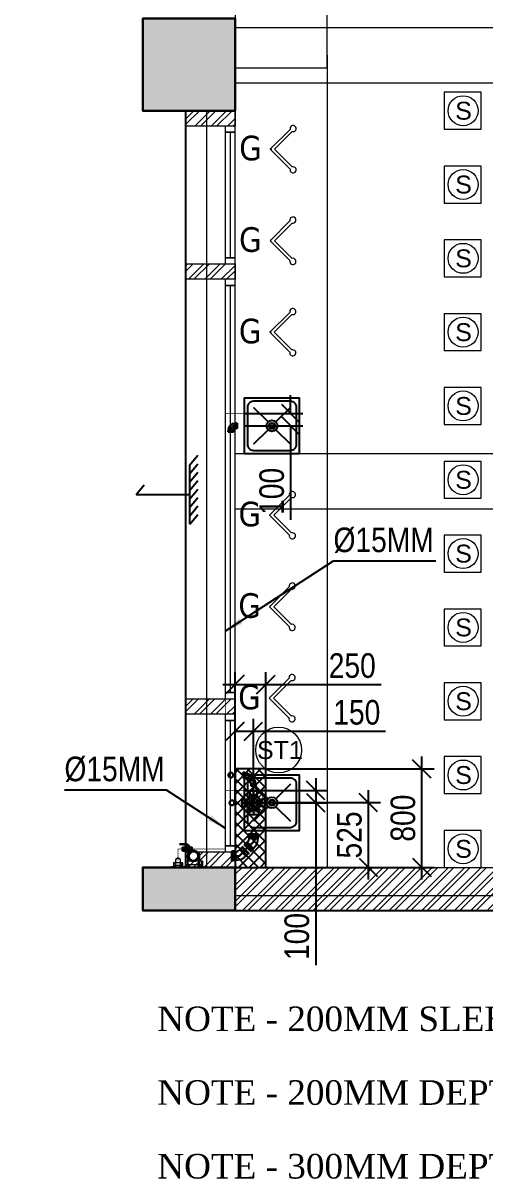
# Model space of a CAD drawing. Header units: inches. Extents: x 5899882 to 5988838, y -468923 to -96891.
# Drawn here: x 5957105 to 5960860, y -237503 to -228108 of the extents above; entities that cross this region are included whole.
import ezdxf

# ---------------------------------------------------------------- set-up
doc = ezdxf.new("R2010")
doc.units = ezdxf.units.IN
doc.header["$MEASUREMENT"] = 0
doc.linetypes.add('1', pattern=[0])
doc.layers.get('Defpoints').update_dxf_attribs({"color": 8})
for name, color, linetype in [('0 slc sleeve', 5, 'Continuous'), ('0- SLC ARCH LAYOUT', 7, 'Continuous'), ('0- SLC DIMENSION', 7, 'Continuous'), ('0-SLC- Waste water down take', 6, 'Continuous'), ('0-SLC-100mm Soil Pipe', 190, 'Continuous'), ('0-SLC-40 MM Waste water pipe', 3, 'Continuous'), ('0-SLC-75MM WASTE PIPE', 6, 'Continuous'), ('0-SLC-DOMESTIC LINE', 5, 'DOMESTIC_LINE'), ('0-SLC-Multi nahani trap', 6, 'Continuous'), ('0-SLC-Raised portion', 1, 'Continuous'), ('0-SLC-Toilet fixture', 5, 'Continuous'), ('CL', 7, 'Continuous'), ('P-TEXT', 7, 'Continuous')]:
    doc.layers.add(name, color=color, linetype=linetype)
for name, color, linetype, lineweight in [('0-SLC-100 mm Multi nahani trap jali', 253, 'Continuous', 13), ('0-SLC-CLAMPS', 7, 'Continuous', 9), ('0-SLC-P-Angle', 6, 'Continuous', 0), ('ARCL-HATCH-B', 8, 'Continuous', 5), ('ARLC-COL', 8, 'Continuous', 30), ('ARLC-DIM0', 8, 'Continuous', 5), ('ARLC-DOOR-W', 8, 'Continuous', 5), ('ARLC-ELE0', 8, 'Continuous', 9), ('ARLC-EXIS.FURN', 8, 'Continuous', 9), ('ARLC-FUR (NOMN)', 8, 'Continuous', 9), ('ARLC-FURN', 8, 'Continuous', 9), ('ARLC-GAS BURNER', 8, 'Continuous', 5), ('ARLC-HATCH-C', 8, 'Continuous', 5), ('ARLC-SINK', 8, 'Continuous', 9), ('ARLC-WALL', 8, 'Continuous', 15), ('P-Ball valve', 7, 'Continuous', 0)]:
    doc.layers.add(name, color=color, linetype=linetype, lineweight=lineweight)
doc.styles.add('ARIAL', font='tahoma.ttf')
doc.styles.get("Standard").update_dxf_attribs({"font": 'arial.ttf'})
doc.styles.add('swis cn bt', font='swissc.ttf')
doc.linetypes.add('DOMESTIC_LINE', pattern='A,0.5,-0.2,["DWS",ARIAL,S=0.1,R=0,X=-0.1,Y=-0.05],-0.25', length=0.95)
doc.dimstyles.new('SLC', dxfattribs={"dimtxt": 200, "dimasz": 150, "dimexe": 100, "dimexo": 0, "dimgap": 50, "dimtad": 1, "dimdec": 0, "dimrnd": 5, "dimzin": 1, "dimdsep": 46, "dimtxsty": 'swis cn bt', "dimblk": 'OBLIQUE', "dimcen": 60, "dimdle": 100, "dimclrd": 256, "dimclre": 256, "dimclrt": 256, "dimazin": 0, "dimtfac": 1, "dimtdec": 0, "dimtofl": 0, "dimtmove": 0, "dimatfit": 3, "dimfxl": 0.18, "dimtolj": 1, "dimtzin": 0, "dimarcsym": 0})
pattern_1 = [(45, (-5779197.41, 117191.3), (-66.2912607, 66.2912607), []), (45, (-5779153.22, 117191.3), (-66.2912607, 66.2912607), [])]

# ---------------------------------------------------------------- blocks, each defined once
blk = doc.blocks.new('SINK1')
at = {"color": 0}
for p, q in [((5972703.3, -133859.2), (5972821.5, -133977.3)), ((5972885.1, -133977.3), (5973003.3, -133859.2)), ((5972703.3, -134159.2), (5972821.5, -134041)), ((5972885.1, -134041), (5973003.3, -134159.2))]:
    blk.add_line(p, q, dxfattribs=at)
blk.add_lwpolyline([(5973078.3, -134234.2), (5973078.3, -133784.2), (5972628.3, -133784.2), (5972628.3, -134234.2)], close=True, dxfattribs=at)
blk.add_lwpolyline([(5973053.3, -134159.2), (5973053.3, -133859.2, 0.414214), (5973003.3, -133809.2), (5972703.3, -133809.2, 0.414214), (5972653.3, -133859.2), (5972653.3, -134159.2, 0.414214), (5972703.3, -134209.2), (5973003.3, -134209.2, 0.414214)], format="xyb", close=True, dxfattribs=at)
for radius in [45, 25]:
    blk.add_circle((5972853.3, -134009.2), radius, dxfattribs=at)
blk = doc.blocks.new('1248')
at = {"color": 0}
for p, q in [((-74.3, 21.4), (-75, 19.5)), ((-75, 19.5), (-70.6, 15)), ((-21.4, 74.3), (-74.3, 21.4)), ((-68.6, 15.6), (-70.6, 15)), ((-15.6, 68.6), (-68.6, 15.6)), ((-57.9, 4.9), (-68.6, 15.6)), ((-57.9, 4.9), (-58.5, 3)), ((-58.5, 3), (-56.5, 0.9)), ((-57.9, 4.9), (-4.9, 57.9)), ((-54.5, 1.5), (-56.5, 0.9)), ((-1.5, 54.5), (-54.5, 1.5)), ((-52.1, -0.9), (-54.5, 1.5)), ((-52.1, -0.9), (1, 52.1)), ((-52.1, -0.9), (1, 52.1)), ((0.8, 49.3), (-49.3, -0.8)), ((-21.4, 74.3), (-19.5, 75)), ((-19.5, 75), (-15, 70.5)), ((-15.6, 68.6), (-15, 70.5)), ((-4.9, 57.9), (-15.6, 68.6)), ((-4.9, 57.9), (-3, 58.5)), ((-3, 58.5), (-0.9, 56.5)), ((-1.5, 54.5), (-0.9, 56.5)), ((1, 52.1), (-1.5, 54.5)), ((0.8, 49.3), (1, 52.1)), ((34.2, -35.4), (34.3, 35.4)), ((34.3, 35.4), (36.2, 37.5)), ((36.2, 37.5), (39.6, 37.5)), ((36.2, 37.5), (36.2, -37.5)), ((36.2, 37.5), (36.2, -37.5)), ((39.6, 37.5), (40.5, 39.3)), ((39.6, -37.5), (39.6, 37.5)), ((43.5, 39.3), (40.5, 39.3)), ((44.4, 37.5), (43.5, 39.3)), ((44.4, 37.5), (59.5, 37.5)), ((44.4, 37.5), (44.4, -37.5)), ((59.5, 37.5), (60.5, 39.3)), ((59.5, -37.5), (59.5, 37.5)), ((66.8, 39.3), (60.5, 39.3)), ((66.8, 39.3), (67.8, 37.5)), ((67.8, -37.5), (67.8, 37.5)), ((-49.3, -0.8), (-52.1, -0.9)), ((34.2, -35.4), (36.2, -37.5)), ((36.2, -37.5), (39.6, -37.5)), ((39.6, -37.5), (40.5, -39.3)), ((43.5, -39.3), (40.5, -39.3)), ((44.4, -37.5), (43.5, -39.3)), ((44.4, -37.5), (59.5, -37.5)), ((59.5, -37.5), (60.5, -39.3)), ((66.8, -39.3), (60.5, -39.3)), ((67.8, -37.5), (66.8, -39.3))]:
    blk.add_line(p, q, dxfattribs=at)
at = {"color": 8}
blk.add_lwpolyline([(-47.9, 47.9), (0, 0), (67.8, 0)], dxfattribs=at)
at = {"color": 0}
for major_axis, start_param, end_param in [((0, 47.3), 2.356166, 3.141564), ((0, 118.1), 2.356191, 3.14159)]:
    blk.add_ellipse((34.3, 82.7), major_axis=major_axis, ratio=1, start_param=start_param, end_param=end_param, dxfattribs=at)
blk = doc.blocks.new('FD COVER')
at = {"layer": '0-SLC-100 mm Multi nahani trap jali'}
h = blk.add_hatch(color=1, dxfattribs=at)
h.paths.add_polyline_path([(52.4, 0, 1), (-52.4, 0, 1)])
h.paths.add_polyline_path([(-49.7, 0, -1), (49.7, 0, -1)], flags=16)
h = blk.add_hatch(dxfattribs=at)
h.set_pattern_fill('HEX', color=1, scale=45.193777, style=0)
h.set_pattern_definition([(0, (-4759.384, 4380.386), (0, 9.78474), [5.649222, -11.298444]), (120, (-4759.384, 4380.386), (-8.473833, -4.89237), [5.649222, -11.298444]), (60, (-4753.735, 4380.386), (-8.473833, 4.89237), [5.649222, -11.298444])])
h.paths.add_polyline_path([(-49.7, 0, 1), (49.7, 0, 1)])
at = {"layer": '0-SLC-100 mm Multi nahani trap jali', "color": 1, "ltscale": 3}
for p, q in [((-75, 75), (-44.2, 44.2)), ((75, 75), (44.2, 44.2)), ((-44.2, -44.2), (-75, -75)), ((44.2, -44.2), (75, -75))]:
    blk.add_line(p, q, dxfattribs=at)
at = {"layer": '0-SLC-100 mm Multi nahani trap jali', "color": 1, "ltscale": 3, "const_width": 3.75}
blk.add_lwpolyline([(-75, -75), (75, -75), (75, 75), (-75, 75)], close=True, dxfattribs=at)
at = {"layer": '0-SLC-100 mm Multi nahani trap jali', "color": 1, "ltscale": 3}
blk.add_circle((0, 0), 62.5, dxfattribs=at)
blk = doc.blocks.new('A$C52224D05')
at = {"layer": '0-SLC-Multi nahani trap', "linetype": 'Continuous'}
h = blk.add_hatch(color=256, dxfattribs=at)
h.paths.add_polyline_path([(58.1, 0, 1), (-57.9, 0, 1)])
h.paths.add_polyline_path([(-54.9, 0, -1), (55.1, 0, -1)], flags=16)
for p, q in [((0, 103.7), (0, -103.7)), ((-96.3, 0), (95.2, 0)), ((-78.2, 26.7), (-93.7, 26.7)), ((-93.7, -30.2), (-93.7, 26.7)), ((-62.6, 26.7), (-78.2, 26.7)), ((-60.3, -27.9), (-60.3, 24.4)), ((-60.3, 23.3), (-50.5, 23.3)), ((-25.9, 91.4), (-25.9, 77.8)), ((31.1, 91.4), (-25.9, 91.4)), ((-25.9, 77.8), (-25.9, 60.2)), ((28.7, 57.9), (-23.6, 57.9)), ((-22.4, 57.9), (-22.4, 50.2)), ((27.6, 57.9), (27.6, 47.6)), ((31.1, 91.4), (31.1, 77.8)), ((31.1, 77.8), (31.1, 60.2)), ((41.1, 41), (63, 41)), ((63, -41.5), (63, 41.5)), ((65.5, 44), (74, 44)), ((74, 44), (97.8, 44)), ((97.8, -44), (97.8, 44)), ((-78.2, -30.2), (-93.7, -30.2)), ((-62.6, -30.2), (-77.7, -30.2)), ((-60.3, -26.7), (-50.5, -26.7)), ((-25.9, -77.8), (-25.9, -60.2)), ((-25.9, -91.4), (-25.9, -77.8)), ((31.1, -91.4), (-25.9, -91.4)), ((28.7, -57.9), (-23.6, -57.9)), ((-22.4, -57.9), (-22.4, -50.2)), ((27.6, -57.9), (27.6, -47.6)), ((31.1, -77.8), (31.1, -60.2)), ((31.1, -91.4), (31.1, -77.8)), ((41.1, -41), (63, -41)), ((65.5, -44), (74, -44)), ((74, -44), (97.8, -44))]:
    blk.add_line(p, q, dxfattribs=at)
blk.add_circle((0.1, 0), 55, dxfattribs=at)
for centre, radius, start, end in [((-62.6, 24.4), 2.33, 0, 90), ((-23.6, 60.2), 2.33, 180, 270), ((28.7, 60.2), 2.33, 270, 0), ((65.5, 41.5), 2.5, 90, 180), ((-62.6, -27.9), 2.33, 270, 0), ((-23.6, -60.2), 2.33, 90, 180), ((28.7, -60.2), 2.33, 0, 90), ((65.5, -41.5), 2.5, 180, 270)]:
    blk.add_arc(centre, radius, start, end, dxfattribs=at)
blk = doc.blocks.new('an80')
for points in [[(-46, 0), (-46, 66.3), (-51, 66.3), (-51, 76.3), (-35, 76.3), (-35, 66.3), (-40, 66.3), (-40, 0)], [(46, 0), (46, 66.3), (51, 66.3), (51, 76.3), (35, 76.3), (35, 66.3), (40, 66.3), (40, 0)]]:
    blk.add_lwpolyline(points)
for radius in [46, 40]:
    blk.add_arc((0, 0), radius, 180, 360)
blk = doc.blocks.new('80mm')
at = {"layer": '0-SLC- Waste water down take', "const_width": 5}
blk.add_lwpolyline([(-37.5, 0, 1), (37.5, 0, 1)], format="xyb", close=True, dxfattribs=at)
at = {"layer": '0-SLC- Waste water down take'}
for radius in [40, 35]:
    blk.add_circle((0, 0), radius, dxfattribs=at)
blk = doc.blocks.new('DSF')
at = {"layer": '0-SLC-CLAMPS'}
for points in [[(1498.4503, 220.3213), (1498.4469, 220.3213, -0.414214), (1498.4416, 220.3267), (1498.4416, 220.3267), (1498.4611, 220.3267), (1498.4611, 220.2737, -0.414214), (1498.4557, 220.2791), (1498.4557, 220.3159, 0.414214)], [(1498.6042, 220.3213), (1498.6076, 220.3213, 0.414214), (1498.613, 220.3267), (1498.613, 220.3267), (1498.5935, 220.3267), (1498.5935, 220.2737, 0.414214), (1498.5988, 220.2791), (1498.5988, 220.3159, -0.414214)]]:
    blk.add_lwpolyline(points, format="xyb", close=True, dxfattribs=at)
blk.add_lwpolyline([(1498.5935, 220.3055), (1498.4611, 220.3055), (1498.4611, 220.2737), (1498.5935, 220.2737)], close=True, dxfattribs=at)
at = {"layer": '0-SLC- Waste water down take', "lineweight": 0, "ltscale": 12, "xscale": 0.0010714285714286, "yscale": 0.0010714285714286, "zscale": 0.0010714285714286}
blk.add_blockref('80mm', (1498.5241, 220.2345), dxfattribs=at)
at = {"layer": '0-SLC-CLAMPS', "xscale": 0.0010714285714286, "yscale": 0.0010714285714286, "zscale": 0.0010714285714286}
blk.add_blockref('an80', (1498.5241, 220.2345), dxfattribs=at)
blk = doc.blocks.new('Hex Nut - 10 mm side')
at = {"color": 0, "linetype": 'Continuous'}
for p, q in [((-7, -7), (-7, 7)), ((-1, 9), (-6, 9)), ((-1, 5), (-6, 5)), ((0, -7), (0, 7)), ((-1, -5), (-6, -5)), ((-1, -9), (-6, -9))]:
    blk.add_line(p, q, dxfattribs=at)
for centre, radius, start, end in [((-3, 7), 4.19, 147.1328, 212.8672), ((9, 0), 15.7, 163.2213, 196.7787), ((-4, 7), 4.19, 327.1328, 32.8672), ((-16, 0), 15.7, 343.2213, 16.7787), ((-3, -7), 4.19, 147.1328, 212.8672), ((-4, -7), 4.19, 327.1328, 32.8672)]:
    blk.add_arc(centre, radius, start, end, dxfattribs=at)
blk = doc.blocks.new('balval')
at = {"layer": 'P-TEXT', "color": 7}
for p, q in [((-206, 141), (-218, 122)), ((-218, -125), (-218, 122)), ((-207, -90), (-207, 86)), ((-75, 86), (-207, 86)), ((-74, 141), (-206, 141)), ((0, 145), (64, 144)), ((31, 164), (31, 262)), ((31, 164), (47, 164)), ((47, 164), (47, 246)), ((67, 298), (222, 297)), ((83, 281), (226, 281)), ((136, -17), (186, 44)), ((186, 44), (260, -17)), ((261, 143), (286, 120)), ((286, 120), (285, -127)), ((357, 120), (286, 120)), ((294, 302), (376, 365)), ((299, 286), (380, 348)), ((356, -127), (357, 120)), ((368, 139), (357, 120)), ((367, -91), (368, 85)), ((536, 139), (368, 139)), ((535, 84), (368, 85)), ((394, 369), (479, 369)), ((398, 353), (479, 353)), ((533, 381), (479, 369)), ((533, 349), (479, 353)), ((533, 381), (760, 380)), ((533, 349), (762, 348)), ((535, -92), (535, 84)), ((536, 139), (547, 120)), ((547, 120), (546, -128)), ((760, 380), (762, 348)), ((-218, -2), (-229, -2)), ((-207, -145), (-218, -125)), ((-75, -90), (-207, -90)), ((-75, -145), (-207, -145)), ((0, -149), (258, -150)), ((186, -77), (136, -17)), ((260, -17), (186, -77)), ((259, -150), (285, -127)), ((356, -127), (285, -127)), ((367, -146), (356, -127)), ((535, -92), (367, -91)), ((535, -147), (367, -146)), ((535, -147), (546, -128))]:
    blk.add_line(p, q, dxfattribs=at)
for points in [[(-74, 163), (-39, 163), (-40, -162), (-75, -162)], [(-39, 163), (0, 163), (0, -163), (-40, -162)], [(85, 217), (215, 216), (215, 237), (85, 238)], [(266, -83), (129, -83), (130, 50), (266, 49)], [(260, -77), (135, -77), (136, 44), (260, 43)], [(260, -145), (135, -144), (135, -89), (260, -89)]]:
    blk.add_lwpolyline(points, close=True, dxfattribs=at)
for points in [[(259, 144), (260, 216), (64, 217), (64, 144)], [(136, 118), (136, 88), (260, 87), (261, 143), (258, 143)]]:
    blk.add_lwpolyline(points, dxfattribs=at)
for centre, radius, start, end in [((-181, 112), 36.2, 145.90551, 225.80836), ((-125, 42), 93.2, 151.61979, 208.04179), ((67, 262), 35.7, 89.83079, 179.83079), ((83, 246), 35.7, 89.83079, 179.83079), ((162, 312), 195, 239.6656, 299.54462), ((224, 832), 535, 269.76756, 277.56373), ((228, 816), 535, 269.76756, 277.56373), ((259, 142), 1.79, 48.40123, 123.4962), ((450, 40), 93.2, 151.61979, 208.04179), ((393, 111), 36.2, 145.90551, 225.80836), ((394, 334), 35.7, 89.83079, 120.09191), ((398, 317), 35.7, 89.83079, 120.09191), ((510, 110), 36.2, 313.85321, 33.75606), ((453, 40), 93.2, 331.61979, 28.04179), ((-125, -46), 93.2, 151.61979, 208.04179), ((-182, -116), 36.2, 133.85321, 213.75606), ((258, -148), 1.79, 269.83079, 311.26035), ((449, -48), 93.2, 151.61979, 208.04179), ((392, -118), 36.2, 133.85321, 213.75606), ((453, -48), 93.2, 331.61979, 28.04179), ((510, -118), 36.2, 325.90551, 45.80836)]:
    blk.add_arc(centre, radius, start, end, dxfattribs=at)
at = {"layer": 'P-TEXT', "color": 7, "xscale": 6.18499828221724, "yscale": 6.18499828221724, "zscale": 6.18499828221724, "rotation": 269.8307868527402}
for p in [(150, 298), (150, 238)]:
    blk.add_blockref('Hex Nut - 10 mm side', p, dxfattribs=at)
blk = doc.blocks.new('A$C1D500974')
at = {"layer": '0-SLC-40 MM Waste water pipe', "lineweight": 30}
for p, q in [((43, 55), (41, 53)), ((41, 53), (41, -20)), ((43, 55), (71, 55)), ((43, 55), (43, -22)), ((71, 57), (71, -24)), ((73, 58), (77, 58)), ((79, 57), (79, -24)), ((79, 55), (82, 55)), ((82, 55), (82, -22)), ((-60, -70), (-60, -74)), ((-58, -68), (22, -68)), ((-58, -76), (22, -76)), ((-57, -40), (-55, -39)), ((-57, -41), (-57, -68)), ((-57, -41), (21, -41)), ((-57, -76), (-57, -79)), ((-57, -79), (21, -79)), ((-55, -39), (19, -39)), ((20, -40), (19, -39)), ((21, -41), (21, -68)), ((21, -76), (21, -79)), ((24, -70), (24, -74)), ((43, -22), (41, -20)), ((43, -22), (71, -22)), ((73, -25), (77, -25)), ((79, -22), (82, -22))]:
    blk.add_line(p, q, dxfattribs=at)
for centre, radius, start, end in [((41, -43), 96.3, 90, 177.5), ((41, -43), 59.4, 90, 177.5), ((41, -43), 59.4, 90, 177.5), ((43, 55), 0.646, 90, 135), ((73, 57), 1.94, 90, 180), ((77, 57), 1.94, 0, 90), ((-58, -70), 1.94, 90, 180), ((-58, -74), 1.94, 180, 270), ((-56, -41), 0.646, 135, 180), ((41, -44), 23.3, 90.7099, 167.8303), ((20, -41), 0.646, 0, 45), ((22, -70), 1.94, 0, 90), ((22, -74), 1.94, 270, 0), ((43, -22), 0.646, 225, 270), ((73, -24), 1.94, 180, 270), ((77, -24), 1.94, 270, 0)]:
    blk.add_arc(centre, radius, start, end, dxfattribs=at)
blk = doc.blocks.new('GAS')
at = {"layer": 'ARLC-GAS BURNER'}
for points in [[(5808683.2, -109247.1), (5808674.4, -109238.2), (5808835.9, -109076.8)], [(5808853.6, -109382), (5808709.8, -109238.2), (5808853.6, -109094.5)], [(5808683.2, -109229.4), (5808674.4, -109238.2), (5808835.9, -109399.7)]]:
    blk.add_lwpolyline(points, dxfattribs=at)
for centre, start, end in [((5808860, -109070.3), 255, 195), ((5808860, -109406.2), 165, 105)]:
    blk.add_arc(centre, 25, start, end, dxfattribs=at)
at = {"layer": 'ARLC-GAS BURNER', "insert": (5808513.5, -109230.7), "char_height": 200, "attachment_point": 5, "style": 'ARIAL'}
blk.add_mtext('\\A1;G', dxfattribs=at)
blk = doc.blocks.new('A$C5D8F11B1')
at = {"layer": 'ARCL-HATCH-B'}
h = blk.add_hatch(dxfattribs=at)
h.set_pattern_fill('ANSI32', color=256, scale=250)
h.set_pattern_definition(pattern_1)
h.paths.add_polyline_path([(13645, -33675), (13245, -33675), (13245, -33800), (13645, -33800)])
h = blk.add_hatch(dxfattribs=at)
h.set_pattern_fill('ANSI32', color=256, scale=250)
h.set_pattern_definition(pattern_1)
h.paths.add_polyline_path([(13645, -34920), (13245, -34920), (13245, -35045), (13645, -35045)])
h = blk.add_hatch(dxfattribs=at)
h.set_pattern_fill('ANSI32', color=256, scale=250)
h.set_pattern_definition(pattern_1)
h.paths.add_polyline_path([(13645, -38455), (13245, -38455), (13245, -38580), (13645, -38580)])
h = blk.add_hatch(dxfattribs=at)
h.set_pattern_fill('ANSI32', color=256, scale=250)
h.set_pattern_definition(pattern_1)
h.paths.add_polyline_path([(13645, -39700), (13245, -39700), (13245, -39825), (13645, -39825)])
h = blk.add_hatch(dxfattribs=at)
h.set_pattern_fill('ANSI32', color=256, scale=250)
h.set_pattern_definition(pattern_1)
h.paths.add_polyline_path([(21045, -39825), (13645, -39825), (13645, -40175), (21045, -40175)])
at = {"layer": 'ARLC-HATCH-C', "ltscale": 0.1}
h = blk.add_hatch(color=256, dxfattribs=at)
h.paths.add_polyline_path([(34045, -40175), (34795, -40175), (34795, -39825), (34245, -39825), (34045, -39825)])
h.paths.add_polyline_path([(11933.1, -19024), (11933.1, -19406.9), (12977.2, -19406.9), (12977.2, -19024)], flags=24)
h.paths.add_polyline_path([(11921.5, -32842.1), (11921.5, -33225), (12993.4, -33225), (12993.4, -32842.1)], flags=24)
h.paths.add_polyline_path([(11921.5, -39616.9), (11921.5, -40000), (12991.7, -40000), (12991.7, -39616.9)], flags=24)
for points in [[(12895, -32925), (12895, -33675), (13645, -33675), (13645, -32925)], [(12895, -39825), (12895, -40175), (13645, -40175), (13645, -39825), (13445, -39825)]]:
    blk.add_hatch(color=256, dxfattribs=at).paths.add_polyline_path(points)
at = {"layer": 'ARLC-COL'}
for points in [[(13645, -32925), (12895, -32925), (12895, -33675), (13645, -33675)], [(13645, -39825), (12895, -39825), (12895, -40175), (13645, -40175)]]:
    blk.add_lwpolyline(points, close=True, dxfattribs=at)
at = {"layer": 'ARLC-DIM0'}
for points in [[(13565, -33800), (13565, -33850), (13645, -33850), (13645, -33800)], [(13565, -34870), (13565, -34920), (13645, -34920), (13645, -34870)], [(13565, -35045), (13565, -35095), (13645, -35095), (13645, -35045)], [(13565, -38405), (13565, -38455), (13645, -38455), (13645, -38405)], [(13565, -38580), (13565, -38630), (13645, -38630), (13645, -38580)], [(13565, -39650), (13565, -39700), (13645, -39700), (13645, -39650)]]:
    blk.add_lwpolyline(points, close=True, dxfattribs=at)
at = {"layer": 'ARLC-DOOR-W', "ltscale": 0.1}
for p, q in [((13605, -33850), (13605, -34870)), ((13605, -35095), (13605, -38405)), ((13605, -38630), (13605, -39650))]:
    blk.add_line(p, q, dxfattribs=at)
at = {"layer": 'ARLC-DOOR-W'}
for points in [[(13645, -33850), (13565, -33850), (13565, -34870), (13645, -34870)], [(13645, -35095), (13565, -35095), (13565, -38405), (13645, -38405)], [(13645, -38630), (13565, -38630), (13565, -39650), (13645, -39650)]]:
    blk.add_lwpolyline(points, close=True, dxfattribs=at)
at = {"layer": 'ARLC-ELE0'}
for p, q in [((13245, -33800), (13245, -34920)), ((13245, -35045), (13245, -38455)), ((13245, -38580), (13245, -39700))]:
    blk.add_line(p, q, dxfattribs=at)
at = {"layer": 'ARLC-EXIS.FURN'}
blk.add_lwpolyline([(13645, -31692.5), (13645, -33325), (14395, -33325), (14395, -31692.5)], close=True, dxfattribs=at)
at = {"layer": 'ARLC-FUR (NOMN)'}
for centre, radius in [((15499.3, -33674.4), 121.8), ((15499.3, -34274.4), 121.8), ((15499.3, -34874.4), 121.8), ((15499.3, -35474.4), 121.8), ((15499.3, -36074.4), 121.8), ((15499.3, -36674.4), 121.8), ((15499.3, -37274.4), 121.8), ((15499.3, -37874.4), 121.8), ((15499.3, -38474.4), 121.8), ((13999, -38871.3), 186.4), ((15499.3, -39074.4), 121.8), ((15499.3, -39674.4), 121.8)]:
    blk.add_circle(centre, radius, dxfattribs=at)
at = {"layer": 'ARLC-FURN'}
blk.add_line((14395, -33222.5), (14395, -39825), dxfattribs=at)
for points in [[(15345, -33825), (15645, -33825), (15645, -33525), (15345, -33525)], [(15345, -34425), (15645, -34425), (15645, -34125), (15345, -34125)], [(15345, -35025), (15645, -35025), (15645, -34725), (15345, -34725)], [(15345, -35625), (15645, -35625), (15645, -35325), (15345, -35325)], [(15345, -36225), (15645, -36225), (15645, -35925), (15345, -35925)], [(15345, -36825), (15645, -36825), (15645, -36525), (15345, -36525)], [(15345, -37425), (15645, -37425), (15645, -37125), (15345, -37125)], [(15345, -38025), (15645, -38025), (15645, -37725), (15345, -37725)], [(15345, -38625), (15645, -38625), (15645, -38325), (15345, -38325)], [(15345, -39225), (15645, -39225), (15645, -38925), (15345, -38925)], [(15345, -39825), (15645, -39825), (15645, -39525), (15345, -39525)]]:
    blk.add_lwpolyline(points, close=True, dxfattribs=at)
at = {"layer": 'ARLC-WALL', "ltscale": 0.1}
for p, q in [((13645, -33200), (13645, -33400)), ((13645, -39825), (21045, -39825)), ((13645, -40175), (21045, -40175))]:
    blk.add_line(p, q, dxfattribs=at)
at = {"layer": 'ARLC-WALL'}
for points in [[(13245, -33675), (13645, -33675), (13645, -33800), (13245, -33800)], [(13245, -34920), (13645, -34920), (13645, -35045), (13245, -35045)], [(13245, -38455), (13645, -38455), (13645, -38580), (13245, -38580)], [(13245, -39700), (13645, -39700), (13645, -39825), (13245, -39825)]]:
    blk.add_lwpolyline(points, close=True, dxfattribs=at)
at = {"layer": 'ARLC-GAS BURNER'}
for p in [(-5794743, 75250.8), (-5794744.4, 74507.1), (-5794745.9, 73763.3), (-5794748.8, 72275.8), (-5794750.2, 71532), (-5794751.7, 70788.3)]:
    blk.add_blockref('GAS', p, dxfattribs=at)
at = {"layer": 'ARLC-SINK', "rotation": 270}
for p in [(147954.2, 5936617.1), (147954.2, 5933553.3)]:
    blk.add_blockref('SINK1', p, dxfattribs=at)
at = {"layer": 'ARLC-FUR (NOMN)'}
for s, p in [('S ', (15435.1, -33747.3)), ('S ', (15435.1, -34347.3)), ('S ', (15435.1, -34947.3)), ('S ', (15435.1, -35547.3)), ('S ', (15435.1, -36147.3)), ('S ', (15435.1, -36747.3)), ('S ', (15435.1, -37347.3)), ('S ', (15435.1, -37947.3)), ('S ', (15435.1, -38547.3)), ('ST1', (13823.5, -38944.6)), ('S ', (15435.1, -39147.3)), ('S ', (15435.1, -39747.3))]:
    blk.add_text(s, height=145.38, dxfattribs=at).set_placement(p)
blk = doc.blocks.new('_OBLIQUE')
at = {"color": 0, "linetype": 'ByBlock'}
blk.add_line((-0.5, -0.5), (0.5, 0.5), dxfattribs=at)
blk = doc.blocks.new('*D393')
at = {"layer": '0- SLC DIMENSION', "lineweight": -2, "transparency": 16777216}
for p, q in [((5960347.5, -235070.1), (5960347.5, -234070.1)), ((5959078.9, -234170.1), (5960447.5, -234170.1)), ((5959078.9, -234970.1), (5960447.5, -234970.1))]:
    blk.add_line(p, q, dxfattribs=at)
at = {"layer": 'Defpoints', "color": 0, "transparency": 16777216}
for p in [(5959078.9, -234170.1), (5960347.5, -234170.1), (5959078.9, -234970.1)]:
    blk.add_point(p, dxfattribs=at)
at = {"layer": '0- SLC DIMENSION', "lineweight": -2, "transparency": 16777216, "xscale": 150, "yscale": 150, "zscale": 150}
for p, rotation in [((5960347.5, -234170.1), 90), ((5960347.5, -234970.1), 270)]:
    blk.add_blockref('_OBLIQUE', p, dxfattribs=dict(at, rotation=rotation))
at = {"layer": '0- SLC DIMENSION', "transparency": 16777216, "insert": (5960194.8, -234570.1), "char_height": 200, "attachment_point": 5, "rotation": 90, "style": 'swis cn bt'}
blk.add_mtext('\\A1;800', dxfattribs=at)
blk = doc.blocks.new('*D394')
at = {"layer": '0- SLC DIMENSION', "lineweight": -2, "transparency": 16777216}
for p, q in [((5959912, -234344), (5959912, -235070.1)), ((5958978.3, -234444), (5960012, -234444)), ((5958953.9, -234970.1), (5960012, -234970.1))]:
    blk.add_line(p, q, dxfattribs=at)
at = {"layer": 'Defpoints', "color": 0, "transparency": 16777216}
for p in [(5958978.3, -234444), (5958953.9, -234970.1), (5959912, -234970.1)]:
    blk.add_point(p, dxfattribs=at)
at = {"layer": '0- SLC DIMENSION', "lineweight": -2, "transparency": 16777216, "xscale": 150, "yscale": 150, "zscale": 150}
for p, rotation in [((5959912, -234444), 90), ((5959912, -234970.1), 270)]:
    blk.add_blockref('_OBLIQUE', p, dxfattribs=dict(at, rotation=rotation))
at = {"layer": '0- SLC DIMENSION', "transparency": 16777216, "insert": (5959759.2, -234707), "char_height": 200, "attachment_point": 5, "rotation": 90, "style": 'swis cn bt'}
blk.add_mtext('\\A1;525', dxfattribs=at)
blk = doc.blocks.new('*D395')
at = {"layer": '0- SLC DIMENSION', "lineweight": -2, "transparency": 16777216}
for p, q in [((5958828.9, -234465.1), (5958828.9, -233763.7)), ((5958978.3, -234445.1), (5958978.3, -233763.7)), ((5958828.9, -233863.7), (5959078.3, -233863.7)), ((5958978.3, -233863.7), (5960051.6, -233863.7))]:
    blk.add_line(p, q, dxfattribs=at)
at = {"layer": 'Defpoints', "color": 0, "transparency": 16777216}
for p in [(5958828.9, -233863.7), (5958828.9, -234465.1), (5958978.3, -234445.1)]:
    blk.add_point(p, dxfattribs=at)
at = {"layer": '0- SLC DIMENSION', "lineweight": -2, "transparency": 16777216, "xscale": 150, "yscale": 150, "zscale": 150, "rotation": 180}
blk.add_blockref('_OBLIQUE', (5958828.9, -233863.7), dxfattribs=at)
at = {"layer": '0- SLC DIMENSION', "lineweight": -2, "transparency": 16777216, "xscale": 150, "yscale": 150, "zscale": 150}
blk.add_blockref('_OBLIQUE', (5958978.3, -233863.7), dxfattribs=at)
at = {"layer": '0- SLC DIMENSION', "transparency": 16777216, "insert": (5959819, -233711), "char_height": 200, "attachment_point": 5, "style": 'swis cn bt'}
blk.add_mtext('\\A1;150', dxfattribs=at)
blk = doc.blocks.new('*D396')
at = {"layer": '0- SLC DIMENSION', "lineweight": -2, "transparency": 16777216}
for p, q in [((5958828.9, -234170.1), (5958828.9, -233384)), ((5959078.9, -234170.1), (5959078.9, -233384)), ((5958728.9, -233484), (5959078.9, -233484)), ((5959078.9, -233484), (5960018.2, -233484))]:
    blk.add_line(p, q, dxfattribs=at)
at = {"layer": 'Defpoints', "color": 0, "transparency": 16777216}
for p in [(5959078.9, -233484), (5958828.9, -234170.1), (5959078.9, -234170.1)]:
    blk.add_point(p, dxfattribs=at)
at = {"layer": '0- SLC DIMENSION', "lineweight": -2, "transparency": 16777216, "xscale": 150, "yscale": 150, "zscale": 150, "rotation": 180}
blk.add_blockref('_OBLIQUE', (5958828.9, -233484), dxfattribs=at)
at = {"layer": '0- SLC DIMENSION', "lineweight": -2, "transparency": 16777216, "xscale": 150, "yscale": 150, "zscale": 150}
blk.add_blockref('_OBLIQUE', (5959078.9, -233484), dxfattribs=at)
at = {"layer": '0- SLC DIMENSION', "transparency": 16777216, "insert": (5959782, -233331.2), "char_height": 200, "attachment_point": 5, "style": 'swis cn bt'}
blk.add_mtext('\\A1;250', dxfattribs=at)
blk = doc.blocks.new('*D627')
at = {"layer": '0- SLC DIMENSION', "lineweight": -2, "transparency": 16777216}
for p, q in [((5959484.5, -234245.1), (5959484.5, -234445.1)), ((5958903.9, -234345.1), (5959584.5, -234345.1)), ((5959128.9, -234445.1), (5959584.5, -234445.1)), ((5959484.5, -234445.1), (5959484.5, -235764.6))]:
    blk.add_line(p, q, dxfattribs=at)
at = {"layer": 'Defpoints', "color": 0, "transparency": 16777216}
for p in [(5958903.9, -234345.1), (5959128.9, -234445.1), (5959484.5, -234445.1)]:
    blk.add_point(p, dxfattribs=at)
at = {"layer": '0- SLC DIMENSION', "lineweight": -2, "transparency": 16777216, "xscale": 150, "yscale": 150, "zscale": 150}
for p, rotation in [((5959484.5, -234345.1), 90), ((5959484.5, -234445.1), 270)]:
    blk.add_blockref('_OBLIQUE', p, dxfattribs=dict(at, rotation=rotation))
at = {"layer": '0- SLC DIMENSION', "transparency": 16777216, "insert": (5959331.8, -235532), "char_height": 200, "attachment_point": 5, "rotation": 90, "style": 'swis cn bt'}
blk.add_mtext('\\A1;100', dxfattribs=at)
blk = doc.blocks.new('*D628')
at = {"layer": '0- SLC DIMENSION', "lineweight": -2, "transparency": 16777216}
for p, q in [((5959280.5, -231281.2), (5959280.5, -231131.2)), ((5958903.9, -231281.2), (5959380.5, -231281.2)), ((5958903.9, -231381.2), (5959380.5, -231381.2)), ((5959280.5, -231381.2), (5959280.5, -232146.4))]:
    blk.add_line(p, q, dxfattribs=at)
at = {"layer": 'Defpoints', "color": 0, "transparency": 16777216}
for p in [(5958903.9, -231281.2), (5958903.9, -231381.2), (5959280.5, -231381.2)]:
    blk.add_point(p, dxfattribs=at)
at = {"layer": '0- SLC DIMENSION', "lineweight": -2, "transparency": 16777216, "xscale": 150, "yscale": 150, "zscale": 150}
for p, rotation in [((5959280.5, -231281.2), 270), ((5959280.5, -231381.2), 90)]:
    blk.add_blockref('_OBLIQUE', p, dxfattribs=dict(at, rotation=rotation))
at = {"layer": '0- SLC DIMENSION', "transparency": 16777216, "insert": (5959127.8, -231913.8), "char_height": 200, "attachment_point": 5, "rotation": 90, "style": 'swis cn bt'}
blk.add_mtext('\\A1;100', dxfattribs=at)
blk = doc.blocks.new('A$C67844AE1')
at = {"color": 7}
for p, q in [((-218.2, 240.6), (-283.3, 161.6)), ((-218.2, 171.9), (-283.3, 92.9)), ((-218.2, 103.1), (-283.3, 24.1)), ((-218.2, 34.4), (-283.3, -44.6)), ((218.2, 0), (-218.2, 0)), ((218.2, 0), (153.1, -79)), ((-218.2, -34.4), (-283.3, -113.4)), ((-218.2, -103.1), (-283.3, -182.1)), ((-218.2, -171.9), (-283.3, -250.9)), ((-218.2, -240.6), (-283.3, -319.6))]:
    blk.add_line(p, q, dxfattribs=at)
at = {"layer": 'CL', "color": 7}
blk.add_line((-218.2, 240.6), (-218.2, -240.6), dxfattribs=at)

msp = doc.modelspace()

# ---------------------------------------------------------------- block references
at = {"layer": '0- SLC ARCH LAYOUT'}
msp.add_blockref('A$C5D8F11B1', (5945183.9, -195145.1), dxfattribs=at)

# ---------------------------------------------------------------- texts
at = {"layer": '0 slc sleeve', "color": 0, "char_height": 200, "width": 5970.763, "attachment_point": 1, "style": 'ARIAL'}
for s, insert in [('{\\fTimes New Roman|b0|i0|c0|p18;NOTE - 200MM SLEEVE IN SLAB -}', (5958196.5, -236101.5, 0)), ('{\\fTimes New Roman|b0|i0|c0|p18;NOTE - 200MM DEPTH RAISE PORTION -}', (5958196.5, -236700.5, 0)), ('{\\fTimes New Roman|b0|i0|c0|p18;NOTE - 300MM DEPTH RAISE PORTION -}', (5958196.5, -237299.5, 0))]:
    msp.add_mtext(s, dxfattribs=dict(at, insert=insert))

# ---------------------------------------------------------------- next in the draw order: hatches: boundary and pattern name
at = {"layer": '0-SLC-Raised portion'}
h = msp.add_hatch(dxfattribs=at)
h.set_pattern_fill('ANSI37', color=256, scale=500, angle=90)
h.set_pattern_definition([(135, (3180052.133, -840039.256), (-44.1941738, -44.1941738), []), (225, (3180052.133, -840039.256), (44.1941738, -44.1941738), [])])
h.paths.add_polyline_path([(5959078.9, -234170.1), (5958828.9, -234170.1), (5958828.9, -234970.1), (5959078.9, -234970.1)])
at = {"layer": 'ARLC-HATCH-C', "ltscale": 0.1}
h = msp.add_hatch(color=0, dxfattribs=at)
h.paths.add_polyline_path([(5979228.9, -235320.1), (5979978.9, -235320.1), (5979978.9, -234970.1), (5979428.9, -234970.1), (5979228.9, -234970.1)])
h.paths.add_polyline_path([(5957117, -214169), (5957117, -214552), (5958161, -214552), (5958161, -214169)], flags=24)
h.paths.add_polyline_path([(5957105.4, -227987.1), (5957105.4, -228370.1), (5958177.3, -228370.1), (5958177.3, -227987.1)], flags=24)
h.paths.add_polyline_path([(5957105.3, -234761.9), (5957105.3, -235145.1), (5958175.6, -235145.1), (5958175.6, -234761.9)], flags=24)
for points in [[(5958078.9, -228070.1), (5958078.9, -228820.1), (5958828.9, -228820.1), (5958828.9, -228070.1)], [(5958078.9, -234970.1), (5958078.9, -235320.1), (5958828.9, -235320.1), (5958828.9, -234970.1), (5958628.9, -234970.1)]]:
    msp.add_hatch(color=0, dxfattribs=at).paths.add_polyline_path(points)

# ---------------------------------------------------------------- next in the draw order: linework, layer by layer
at = {"color": 0}
msp.add_line((5958428.9, -234970.1), (5958428.9, -228820.1), dxfattribs=at)
at = {"layer": '0-SLC-40 MM Waste water pipe', "lineweight": 30}
for centre in [(5959128.9, -231381.2), (5958794.5, -234220.1), (5958803.9, -234445.1), (5959128.9, -234445.1)]:
    msp.add_circle(centre, 20, dxfattribs=at)
at = {"layer": '0-SLC-DOMESTIC LINE', "color": 5, "linetype": '1', "const_width": 5}
for points in [[(5958365.4, -234914.6), (5958365.4, -234820.1), (5958748.9, -234820.1), (5958748.9, -231281.2), (5958903.9, -231281.2)], [(5958906.4, -234345.1), (5958751.4, -234345.1)]]:
    msp.add_lwpolyline(points, dxfattribs=at)
at = {"layer": '0-SLC-DOMESTIC LINE', "color": 5, "linetype": '1', "const_width": 3.2}
msp.add_lwpolyline([(5958364.6, -234930.9, 1), (5958364.6, -234896.7, 1), (5958364.6, -234930.9)], format="xyb", dxfattribs=at)
at = {"layer": '0-SLC-P-Angle', "color": 0}
for points in [[(5958322.8, -234965.2), (5958313, -234965.2, 0.414214), (5958308.1, -234970.1), (5958308.1, -234970.1), (5958332.5, -234970.1), (5958332.5, -234930.9, 0.414214), (5958327.6, -234935.8), (5958327.6, -234960.3, -0.414214)], [(5958382.5, -234910), (5958382.5, -234955.9), (5958379.8, -234955.9), (5958379.8, -234961.3), (5958388.4, -234961.3), (5958388.4, -234955.9), (5958385.7, -234955.9), (5958385.7, -234910, 0.80169), (5958344.5, -234910), (5958344.5, -234955.9), (5958341.9, -234955.9), (5958341.9, -234961.3), (5958350.4, -234961.3), (5958350.4, -234955.9), (5958347.7, -234955.9), (5958347.7, -234910, -0.766137)], [(5958407.1, -234965.2), (5958416.9, -234965.2, -0.414214), (5958421.8, -234970.1), (5958421.8, -234970.1), (5958397.4, -234970.1), (5958397.4, -234930.9, -0.414214), (5958402.2, -234935.8), (5958402.2, -234960.3, 0.414214)]]:
    msp.add_lwpolyline(points, format="xyb", close=True, dxfattribs=at)
msp.add_lwpolyline([(5958397.5, -234930.9), (5958397.5, -234955.6), (5958332.5, -234955.6), (5958332.5, -234930.9)], close=True, dxfattribs=at)
at = {"layer": '0-SLC-Raised portion'}
msp.add_lwpolyline([(5959078.9, -234170.1), (5958828.9, -234170.1), (5958828.9, -234970.1), (5959078.9, -234970.1)], close=True, dxfattribs=at)
at = {"layer": 'ARLC-COL', "color": 0}
for points in [[(5958828.9, -228070.1), (5958078.9, -228070.1), (5958078.9, -228820.1), (5958828.9, -228820.1)], [(5958828.9, -234970.1), (5958078.9, -234970.1), (5958078.9, -235320.1), (5958828.9, -235320.1)]]:
    msp.add_lwpolyline(points, close=True, dxfattribs=at)
at = {"layer": 'ARLC-WALL', "color": 30}
for p, q in [((5966828.9, -228145.1), (5958828.9, -228145.1)), ((5966828.9, -228595.1), (5958828.9, -228595.1)), ((5958598.9, -234970.1), (5958598.9, -228820.1)), ((5958828.9, -234970.1), (5958828.9, -228820.1)), ((5958828.9, -231605.1), (5966828.9, -231605.1)), ((5958828.9, -232055.1), (5966828.9, -232055.1))]:
    msp.add_line(p, q, dxfattribs=at)
at = {"layer": 'ARLC-WALL', "color": 30, "ltscale": 0.1}
for p, q in [((5958828.9, -228345.1), (5958828.9, -228545.1)), ((5958828.9, -234970.1), (5966228.9, -234970.1)), ((5958828.9, -235200.1), (5966228.9, -235200.1))]:
    msp.add_line(p, q, dxfattribs=at)
at = {"layer": 'CL', "color": 0}
msp.add_line((5958828.9, -235320.1), (5966228.9, -235320.1), dxfattribs=at)

# ---------------------------------------------------------------- next in the draw order: block references
at = {"layer": '0-SLC-100 mm Multi nahani trap jali', "lineweight": -3, "xscale": -1}
msp.add_blockref('FD COVER', (5958978, -234444.8), dxfattribs=at)
at = {"layer": '0-SLC-100mm Soil Pipe', "color": 30, "xscale": -1000, "yscale": 1000, "zscale": 1000, "rotation": 180}
msp.add_blockref('DSF', (4459966.4, -14643.4), dxfattribs=at)
at = {"layer": '0-SLC-40 MM Waste water pipe', "lineweight": 30, "xscale": 0.5159295009309889, "yscale": 0.5159295009309889, "zscale": 0.5159295009309889}
msp.add_blockref('A$C1D500974', (5958803.9, -231389.7), dxfattribs=at)
at = {"layer": '0-SLC-40 MM Waste water pipe', "lineweight": 30}
for p, xscale, yscale, zscale, rotation in [((5958927.2, -234220.1), -0.53336504783528, 0.53336504783528, 0.53336504783528, 134.9974313842392), ((5958978.3, -234271.2), 0.5333650478352779, 0.5333650478352779, 0.5333650478352779, 135.0024565101186)]:
    msp.add_blockref('1248', p, dxfattribs=dict(at, xscale=xscale, yscale=yscale, zscale=zscale, rotation=rotation))
at = {"layer": '0-SLC-75MM WASTE PIPE'}
for p, xscale, yscale, zscale, rotation in [((5958978.4, -234766.4), -1.00005946469115, 1.00005946469115, 1.00005946469115, 44.99743138423927), ((5958867.7, -234877.1), 1.000059464691146, 1.000059464691146, 1.000059464691146, 45.00245651011864)]:
    msp.add_blockref('1248', p, dxfattribs=dict(at, xscale=xscale, yscale=yscale, zscale=zscale, rotation=rotation))
at = {"layer": '0-SLC-Multi nahani trap', "linetype": 'Continuous', "extrusion": (0, 0, -1), "zscale": -1, "rotation": 270}
msp.add_blockref('A$C52224D05', (-5958978.3, -234444.5), dxfattribs=at)
at = {"layer": '0-SLC-Toilet fixture', "color": 140, "rotation": 270}
for p in [(6093138, 5741472.1), (6093138, 5738408.2)]:
    msp.add_blockref('SINK1', p, dxfattribs=at)
at = {"layer": 'CL', "color": 0, "rotation": 180}
msp.add_blockref('A$C67844AE1', (5958243.1, -231939.8), dxfattribs=at)
at = {"layer": 'P-Ball valve', "lineweight": 50, "xscale": -0.10247897088, "yscale": 0.10247897088, "zscale": 0.10247897088}
msp.add_blockref('balval', (5958456.4, -234819.9), dxfattribs=at)

# ---------------------------------------------------------------- next in the draw order: texts
at = {"layer": '0-SLC-DOMESTIC LINE', "linetype": '1', "char_height": 200, "width": 687.595, "attachment_point": 1}
for insert in [(5959629.5, -232208), (5957441.5, -234070)]:
    msp.add_mtext('{\\fSwis721 Cn BT|b0|i0|c0|p34;%%C15MM}', dxfattribs=dict(at, insert=insert))

# ---------------------------------------------------------------- next in the draw order: dimensions: what is measured, and where the dimension line sits
at = {"layer": '0- SLC DIMENSION', "color": 1}
for base, p1, p2, picture, middle in [((5959280.5, -231381.2), (5958903.9, -231281.2), (5958903.9, -231381.2), '*D628', (5959127.8, -231913.8)), ((5960347.5, -234170.1), (5959078.9, -234970.1), (5959078.9, -234170.1), '*D393', (5960194.8, -234570.1)), ((5959912, -234970.1), (5958978.3, -234444), (5958953.9, -234970.1), '*D394', (5959759.2, -234707))]:
    dim = msp.add_linear_dim(base=base, p1=p1, p2=p2, angle=90, dimstyle='SLC', dxfattribs=at)
    dim.commit()
    dim.dimension.update_dxf_attribs({"geometry": picture, "text_midpoint": middle})
for base, p1, p2, picture, middle in [((5959078.9, -233484), (5958828.9, -234170.1), (5959078.9, -234170.1), '*D396', (5959782, -233484)), ((5958828.9, -233863.7), (5958978.3, -234445.1), (5958828.9, -234465.1), '*D395', (5959819, -233863.7))]:
    dim = msp.add_linear_dim(base=base, p1=p1, p2=p2, dimstyle='SLC', dxfattribs=at)
    dim.commit()
    dim.dimension.update_dxf_attribs({"geometry": picture, "text_midpoint": middle, "dimtype": 160})
dim = msp.add_linear_dim(base=(5959484.5, -234445.1), p1=(5958903.9, -234345.1), p2=(5959128.9, -234445.1), angle=90, dimstyle='SLC', dxfattribs=at)
dim.commit()
dim.dimension.update_dxf_attribs({"geometry": '*D627', "text_midpoint": (5959484.5, -235532), "dimtype": 160})

# ---------------------------------------------------------------- next in the draw order: leaders
at = {"layer": '0-SLC-DOMESTIC LINE', "linetype": '1'}
for points in [[(5958748.9, -233050.7), (5959629.5, -232479.5), (5960460.6, -232479.5)], [(5958748.9, -234650.4), (5958272.6, -234341.5), (5957441.5, -234341.5)]]:
    msp.add_leader(points, dimstyle='SLC', override={"dimgap": 50, "dimtad": 0, "dimfxlon": 1}, dxfattribs=at)

doc.saveas('drawing.dxf')
